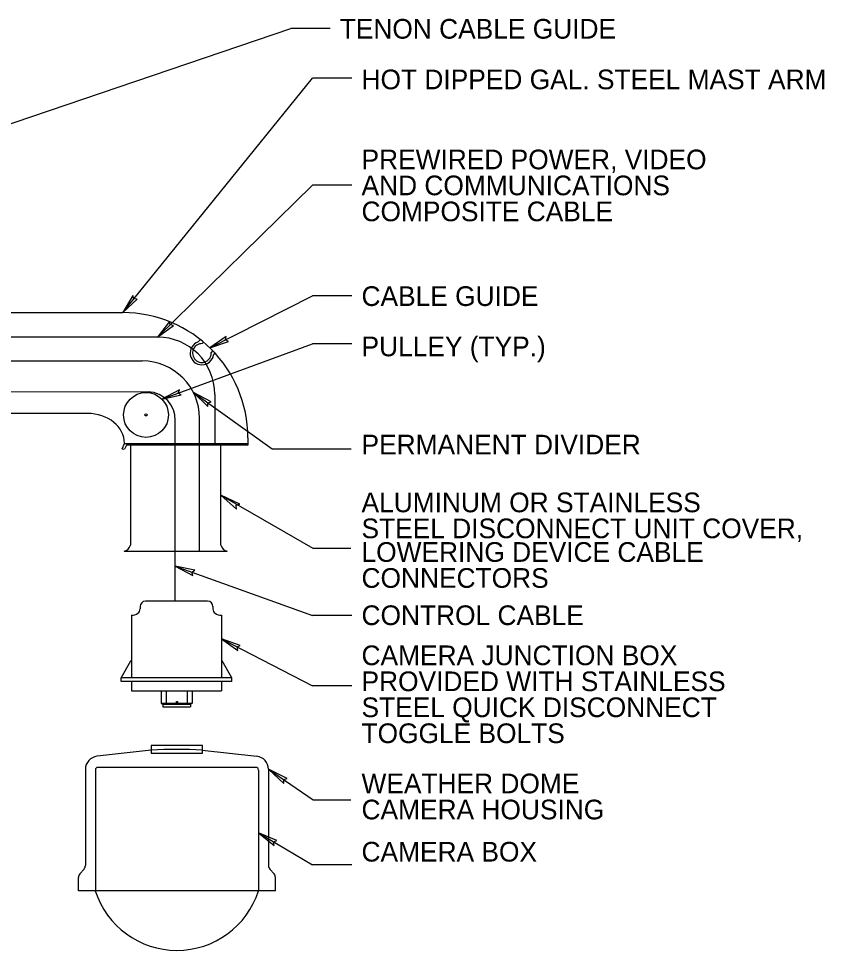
# Model space of a CAD drawing. Extents: x 506709 to 507908, y 495516 to 496176.
# Drawn here: x 507399.8 to 507502.5, y 495820.9 to 495939.6 of the extents above; entities that cross this region are included whole.
import ezdxf

# ---------------------------------------------------------------- set-up
doc = ezdxf.new("R2010")
doc.units = 0
doc.layers.add('1', color=7, linetype='Continuous')

msp = doc.modelspace()

# ---------------------------------------------------------------- linework, layer by layer
at = {"layer": '1'}
for p, q in [((507363.63, 495914.33), (507434.45, 495938.38)), ((507439.47, 495938.38), (507434.45, 495938.38)), ((507413.03, 495902.16), (507437.2, 495932.02)), ((507442.22, 495932.02), (507437.2, 495932.02)), ((507417.47, 495899.02), (507437.2, 495918.39)), ((507442.22, 495918.39), (507437.2, 495918.39)), ((507424.12, 495897.67), (507437.2, 495904.3)), ((507442.22, 495904.3), (507437.2, 495904.3)), ((507388.34, 495902.16), (507413.03, 495902.16)), ((507417.47, 495899.02), (507387.85, 495899.02)), ((507422.64, 495898.42), (507422.92, 495898.7)), ((507423.16, 495898.2), (507423.33, 495898.37)), ((507418.02, 495891.13), (507437.2, 495898.17)), ((507424.33, 495897.08), (507424.56, 495897.33)), ((507424.61, 495896.75), (507424.88, 495897.05)), ((507442.22, 495898.17), (507437.2, 495898.17)), ((507388.37, 495895.99), (507415.52, 495895.99)), ((507416.29, 495892.06), (507386.52, 495891.96)), ((507422.07, 495891.96), (507432.07, 495884.78)), ((507424.76, 495891.73), (507424.76, 495885.49)), ((507408.53, 495889.29), (507390.74, 495889.3)), ((507408.53, 495889.29), (507408.54, 495889.29)), ((507419.72, 495865.38), (507419.72, 495888.39)), ((507422.8, 495871.73), (507422.82, 495888.69)), ((507412.95, 495884.78), (507413.25, 495885.49)), ((507413.25, 495885.49), (507428.01, 495885.49)), ((507413.25, 495885.49), (507425.94, 495885.49)), ((507413.53, 495885.24), (507413.28, 495884.76)), ((507428.99, 495885.24), (507413.53, 495885.24)), ((507414.03, 495885.24), (507414.03, 495872.52)), ((507425.5, 495885.24), (507425.5, 495872.52)), ((507428.01, 495885.49), (507428.99, 495885.49)), ((507428.99, 495886.2), (507428.99, 495885.24)), ((507428.99, 495885.49), (507428.99, 495885.49)), ((507413.1, 495884.71), (507412.95, 495884.78)), ((507413.28, 495884.76), (507413.1, 495884.71)), ((507432.07, 495884.78), (507442.16, 495884.78)), ((507425.53, 495878.89), (507437.27, 495872.14)), ((507437.27, 495872.14), (507442.09, 495872.14)), ((507413.2, 495871.73), (507426.35, 495871.73)), ((507419.72, 495869.85), (507437.2, 495863.56)), ((507423.86, 495865.38), (507415.92, 495865.38)), ((507415.25, 495864.71), (507415.25, 495864.38)), ((507424.53, 495864.71), (507424.53, 495864.38)), ((507414.16, 495863.59), (507414.16, 495855.62)), ((507425.62, 495863.59), (507425.62, 495855.62)), ((507442.22, 495863.56), (507437.2, 495863.56)), ((507425.62, 495860.57), (507437.2, 495854.57)), ((507412.83, 495855.62), (507414.06, 495857.78)), ((507414.06, 495857.78), (507414.16, 495857.8)), ((507425.72, 495857.78), (507425.62, 495857.8)), ((507426.95, 495855.62), (507425.72, 495857.78)), ((507426.95, 495855.62), (507412.83, 495855.62)), ((507412.83, 495855.16), (507412.83, 495855.62)), ((507426.95, 495855.16), (507426.95, 495855.62)), ((507426.95, 495855.16), (507412.83, 495855.16)), ((507414.16, 495855.16), (507414.16, 495853.95)), ((507425.62, 495855.16), (507425.62, 495853.95)), ((507442.22, 495854.57), (507437.2, 495854.57)), ((507414.16, 495853.95), (507425.62, 495853.95)), ((507417.95, 495853.95), (507417.95, 495852.39)), ((507418.57, 495853.95), (507418.57, 495852.39)), ((507421.25, 495853.95), (507421.25, 495852.39)), ((507421.87, 495853.95), (507421.87, 495852.39)), ((507417.95, 495852.39), (507421.87, 495852.39)), ((507417.95, 495852.39), (507418.15, 495852.24)), ((507418.15, 495852.24), (507421.67, 495852.24)), ((507418.15, 495852.24), (507418.15, 495851.93)), ((507418.15, 495851.93), (507421.67, 495851.93)), ((507421.87, 495852.39), (507421.67, 495852.24)), ((507421.67, 495852.24), (507421.67, 495851.93)), ((507416.65, 495846.39), (507409.76, 495845.62)), ((507416.65, 495846.98), (507416.65, 495846.02)), ((507423.21, 495846.98), (507416.65, 495846.98)), ((507416.65, 495846.02), (507423.21, 495846.02)), ((507423.17, 495846.39), (507430.13, 495845.62)), ((507423.21, 495846.02), (507423.21, 495846.98)), ((507408.28, 495843.96), (507408.28, 495831.68)), ((507409.55, 495843.86), (507409.55, 495828.46)), ((507430.01, 495844.19), (507409.88, 495844.19)), ((507430.34, 495843.86), (507430.34, 495828.46)), ((507431.61, 495843.96), (507431.61, 495831.68)), ((507431.61, 495843.96), (507437.32, 495840.06)), ((507437.32, 495840.06), (507442.09, 495840.06)), ((507430.34, 495835.84), (507437.2, 495831.77)), ((507442.22, 495831.77), (507437.2, 495831.77)), ((507408.11, 495831.24), (507407.55, 495830.61)), ((507431.77, 495831.24), (507432.33, 495830.61)), ((507407.39, 495828.46), (507407.39, 495830.17)), ((507432.5, 495828.46), (507432.5, 495830.17)), ((507432.5, 495828.46), (507407.39, 495828.46))]:
    msp.add_line(p, q, dxfattribs=at)
for points in [[(507413.03, 495902.16), (507414.89, 495903.88), (507414.44, 495903.9), (507414.33, 495904.34)], [(507413.03, 495902.16), (507414.89, 495903.88), (507414.44, 495903.9), (507414.33, 495904.34)], [(507417.47, 495899.02), (507419.51, 495900.53), (507419.07, 495900.6), (507419.01, 495901.04)], [(507424.12, 495897.67), (507426.53, 495898.48), (507426.13, 495898.68), (507426.2, 495899.12)], [(507418.02, 495891.13), (507420.5, 495891.66), (507420.12, 495891.9), (507420.25, 495892.33)], [(507418.02, 495891.13), (507420.5, 495891.66), (507420.12, 495891.9), (507420.25, 495892.33)], [(507422.07, 495891.96), (507423.9, 495890.2), (507423.89, 495890.65), (507424.32, 495890.78)], [(507425.53, 495878.89), (507427.53, 495877.12), (507427.5, 495877.6), (507427.95, 495877.75)], [(507419.72, 495869.85), (507421.97, 495868.66), (507421.84, 495869.09), (507422.21, 495869.34)], [(507419.72, 495869.85), (507421.97, 495868.66), (507421.84, 495869.09), (507422.21, 495869.34)], [(507425.62, 495860.57), (507427.69, 495859.09), (507427.61, 495859.54), (507428.02, 495859.73)], [(507431.61, 495843.96), (507433.58, 495842.16), (507433.56, 495842.63), (507434, 495842.78)], [(507430.34, 495835.84), (507432.32, 495834.24), (507432.27, 495834.69), (507432.68, 495834.86)]]:
    msp.add_lwpolyline(points, close=True, dxfattribs=at)
for centre, radius in [((507416, 495889.11), 2.86), ((507416, 495889.11), 0.132), ((507419.96, 495852.53), 0.0727)]:
    msp.add_circle(centre, radius, dxfattribs=at)
for centre, radius, start, end in [((507413.03, 495886.2), 15.96, 0, 90), ((507417.47, 495891.73), 7.3, 0, 90), ((507423.13, 495897), 1.5, 108.8714, 350.6724), ((507423.13, 495897), 1.2, 88.4172, 3.9462), ((507415.52, 495888.69), 7.3, 0, 90), ((507416.17, 495888.51), 3.55, 358.0798, 88.0798), ((507412.87, 495872.92), 1.23, 285.6672, 340.7945), ((507426.69, 495872.92), 1.23, 199.2055, 254.3328), ((507415.92, 495864.71), 0.665, 90, 180), ((507423.86, 495864.71), 0.665, 0, 90), ((507414.2, 495864.96), 1.36, 268.2521, 303.9884), ((507414.59, 495864.38), 0.665, 303.9884, 0), ((507425.19, 495864.38), 0.665, 180, 236.0116), ((507425.58, 495864.96), 1.36, 236.0116, 271.7479), ((507419.97, 495793.39), 53.1, 86.5407, 93.5837), ((507409.94, 495843.96), 1.66, 96.3792, 180), ((507429.94, 495843.96), 1.66, 0, 83.6208), ((507409.88, 495843.86), 0.332, 90, 180), ((507430.01, 495843.86), 0.332, 0, 90), ((507408.05, 495830.17), 0.665, 138.5763, 180), ((507407.61, 495831.68), 0.665, 318.5763, 0), ((507432.27, 495831.68), 0.665, 180, 221.4237), ((507431.83, 495830.17), 0.665, 0, 41.4237), ((507419.94, 495831.79), 10.92, 197.7623, 342.2377)]:
    msp.add_arc(centre, radius, start, end, dxfattribs=at)
msp.add_ellipse((507408.54, 495885.49), major_axis=(4.72, 0), ratio=0.807176, start_param=0, end_param=1.570796, dxfattribs=at)

# ---------------------------------------------------------------- texts
for s, height, p in [('TENON CABLE GUIDE', 2.5079, (507440.69, 495937.07)), ('HOT DIPPED GAL. STEEL MAST ARM', 2.5079, (507443.47, 495930.62)), ('PREWIRED POWER, VIDEO', 2.5079, (507443.47, 495920.42)), ('AND COMMUNICATIONS', 2.5079, (507443.47, 495917.11)), ('COMPOSITE CABLE', 2.5079, (507443.47, 495913.8)), ('CABLE GUIDE', 2.5079, (507443.47, 495903)), ('PULLEY (TYP.)', 2.5079, (507443.47, 495896.59)), ('PERMANENT DIVIDER', 2.5079, (507443.47, 495884.08)), ('ALUMINUM OR STAINLESS ', 2.5079, (507443.47, 495876.71)), ('STEEL DISCONNECT UNIT COVER, ', 2.5079, (507443.47, 495873.4)), ('LOWERING DEVICE CABLE ', 2.5079, (507443.47, 495870.39)), ('CONNECTORS', 2.508, (507443.47, 495867.08)), ('CONTROL CABLE', 2.5079, (507443.47, 495862.33)), ('CAMERA JUNCTION BOX ', 2.5079, (507443.47, 495857.22)), ('PROVIDED WITH STAINLESS', 2.5079, (507443.47, 495853.91)), ('STEEL QUICK DISCONNECT ', 2.5079, (507443.47, 495850.6)), ('TOGGLE BOLTS', 2.5079, (507443.47, 495847.29)), ('WEATHER DOME', 2.5079, (507443.47, 495840.89)), ('CAMERA HOUSING', 2.5079, (507443.47, 495837.57)), ('CAMERA BOX', 2.508, (507443.47, 495832.19))]:
    msp.add_text(s, height=height, dxfattribs=at).set_placement(p)

doc.saveas('drawing.dxf')
